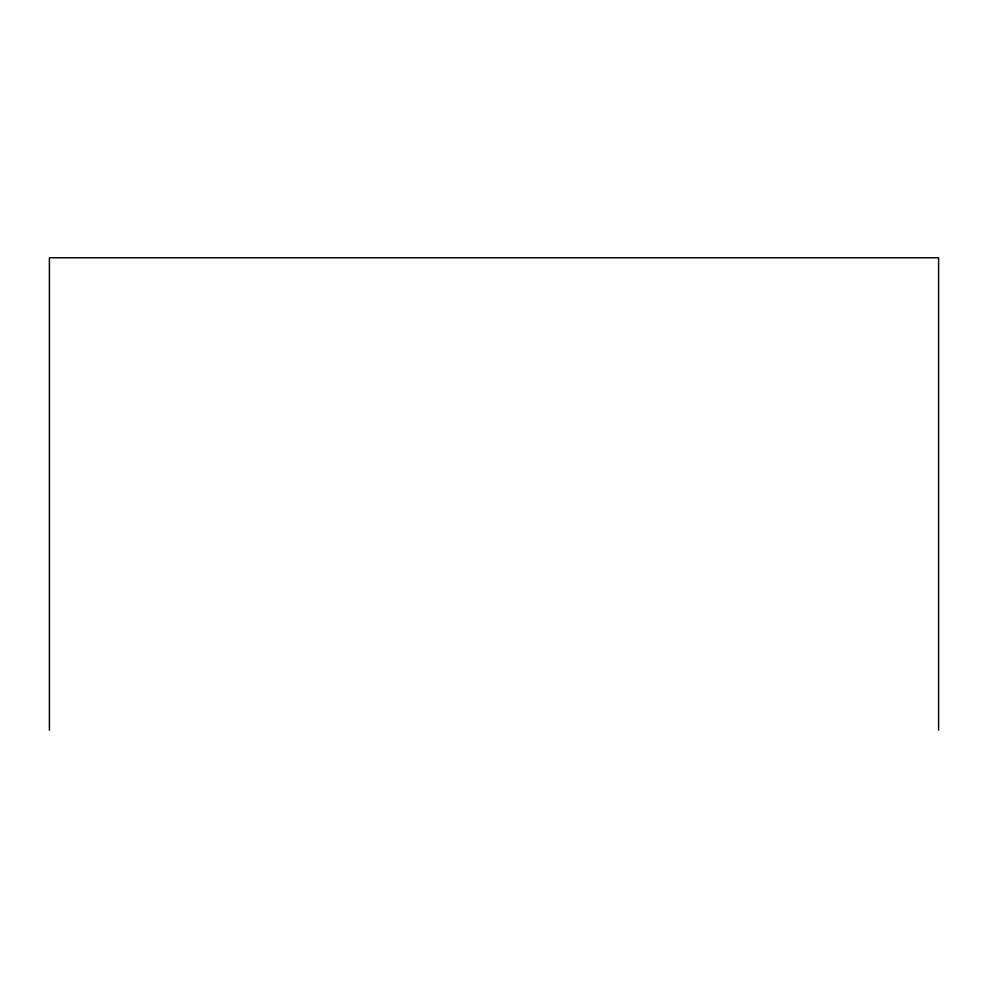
<?xml version="1.0" encoding="UTF-8"?>
<svg xmlns="http://www.w3.org/2000/svg" width="988" height="988" viewBox="0 0 988 988"><rect width="100%" height="100%" fill="white"/><g stroke="black" fill="none" stroke-linecap="round" stroke-linejoin="round"><path stroke-width="1.48" d="M938.6 730.243L938.6 257.757L49.4 257.757L49.4 730.243"/></g></svg>
